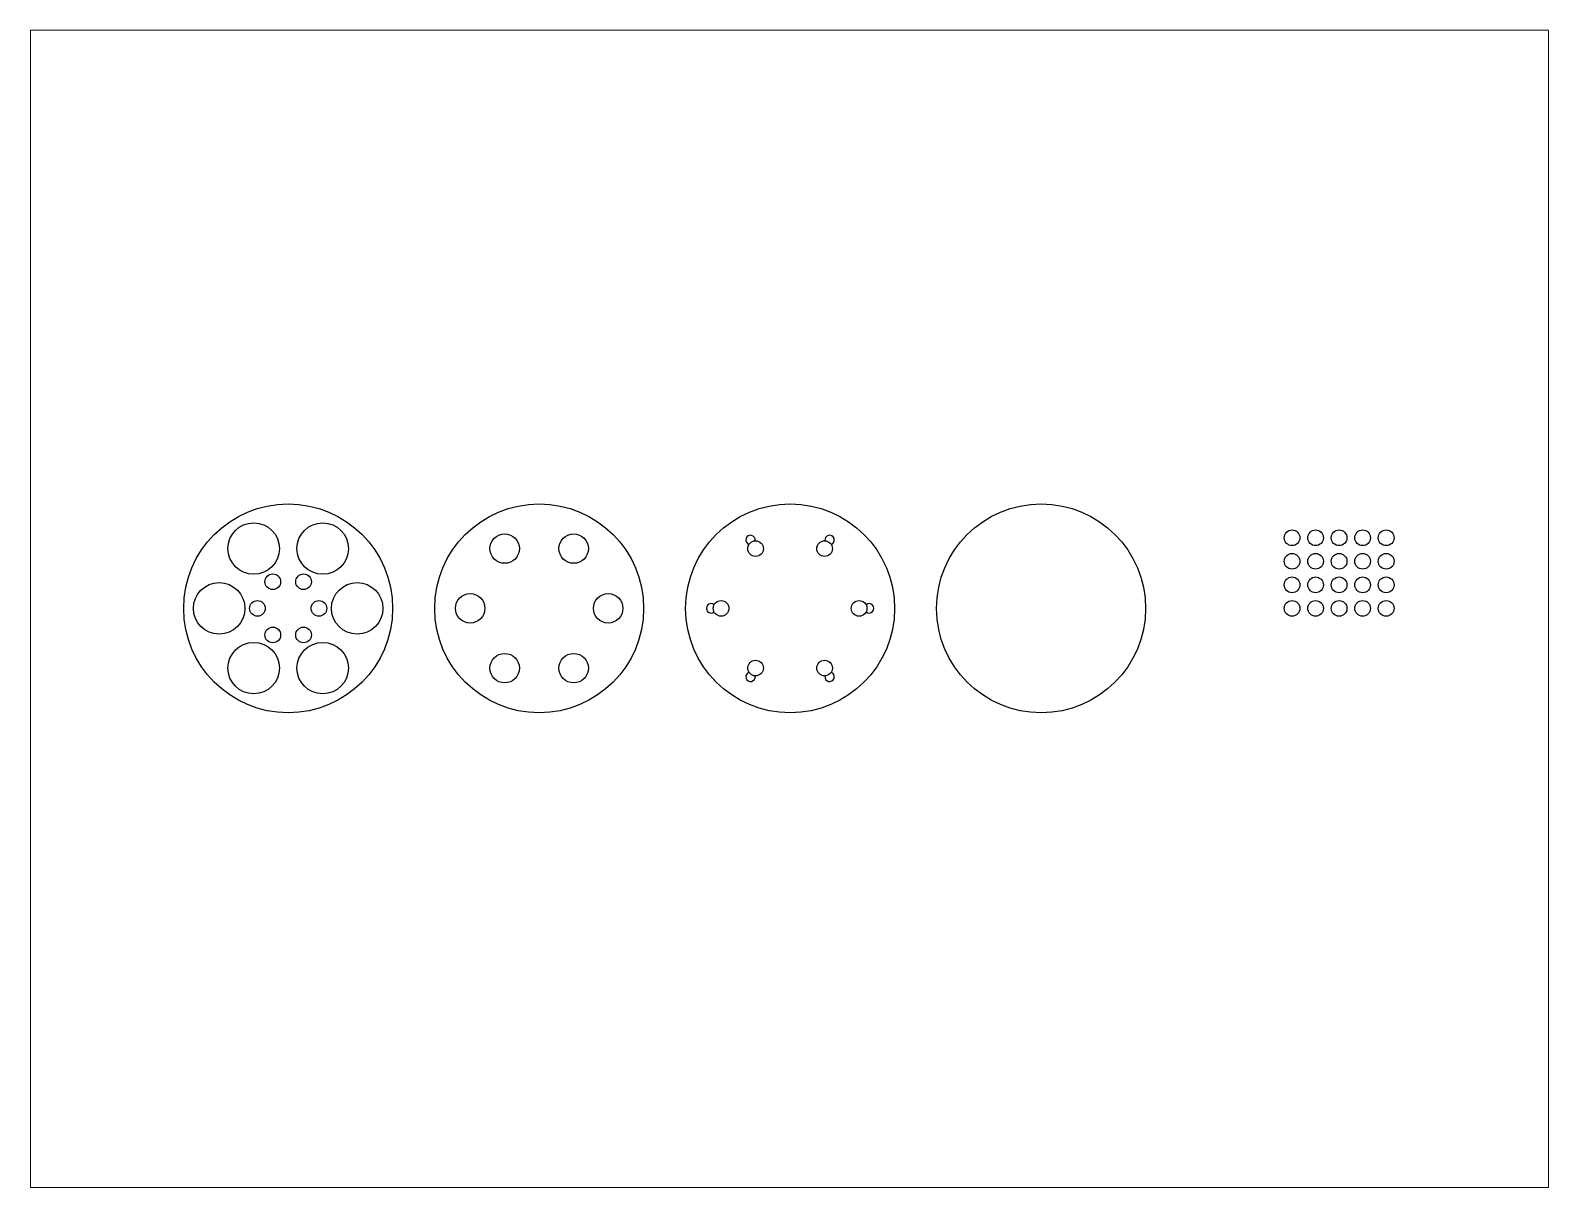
# Paper-space layout 'Layout2' of a CAD drawing. Header units: millimetres, sheet in inches. Extents: x 0 to 10.5, y 0 to 8.
# The model-space entities are those that its viewports show. They can reach past a viewport. Long polylines and large blocks are cut down to what shows.
import ezdxf

# ---------------------------------------------------------------- set-up
doc = ezdxf.new("R2010")
doc.units = ezdxf.units.MM
doc.header["$MEASUREMENT"] = 0
for name, color, linetype in [('Layer 01 - purple', 6, 'Continuous'), ('Layer 02 - green', 3, 'Continuous'), ('Layer 03 - blue', 5, 'Continuous'), ('Layer 04 - orange', 30, 'Continuous'), ('spares - yellow', 2, 'Continuous')]:
    doc.layers.add(name, color=color, linetype=linetype)

# ---------------------------------------------------------------- blocks, each defined once
blk = doc.blocks.new('*U2')
at = {"layer": 'Layer 01 - purple'}
blk.add_circle((0, 0), 41, dxfattribs=at)
blk = doc.blocks.new('*U3')
at = {"layer": 'Layer 01 - purple', "color": 0, "linetype": 'ByBlock', "lineweight": -2, "transparency": 16777216}
for p, rotation in [((-55, 95.3), 120), ((55, 95.3), 60.00000000000001), ((-110, 0), 180), ((-55, -95.3), 239.9999999999999), ((55, -95.3), 299.9999999999999)]:
    blk.add_blockref('*U2', p, dxfattribs=dict(at, rotation=rotation))
blk.add_blockref('*U2', (110, 0), dxfattribs=at)
blk = doc.blocks.new('*U4')
at = {"layer": 'Layer 02 - green'}
blk.add_circle((0, 0), 23.5, dxfattribs=at)
blk = doc.blocks.new('*U5')
at = {"layer": 'Layer 02 - green', "color": 0, "linetype": 'ByBlock', "lineweight": -2, "transparency": 16777216}
for p, rotation in [((-55, 95.3), 120), ((55, 95.3), 60.00000000000001), ((-110, 0), 180), ((-55, -95.3), 239.9999999999999), ((55, -95.3), 299.9999999999999)]:
    blk.add_blockref('*U4', p, dxfattribs=dict(at, rotation=rotation))
blk.add_blockref('*U4', (110, 0), dxfattribs=at)
blk = doc.blocks.new('*U6')
at = {"layer": 'Layer 03 - blue'}
blk.add_circle((-5.5, 0), 12.5, dxfattribs=at)
blk.add_arc((10.5, 0), 7.5, 229.4584, 130.5416, dxfattribs=at)
blk = doc.blocks.new('*U7')
at = {"layer": 'Layer 03 - blue', "color": 0, "linetype": 'ByBlock', "lineweight": -2, "transparency": 16777216}
for p, rotation in [((-57.8, 100), 120), ((57.7, 100), 60.00000000000001), ((-115.5, 0), 180), ((-57.8, -100), 239.9999999999999), ((57.7, -100), 299.9999999999999)]:
    blk.add_blockref('*U6', p, dxfattribs=dict(at, rotation=rotation))
blk.add_blockref('*U6', (115.5, 0), dxfattribs=at)
blk = doc.blocks.new('*U8')
at = {"layer": 'spares - yellow'}
blk.add_circle((0, 0), 12.5, dxfattribs=at)
blk = doc.blocks.new('*U9')
at = {"layer": 'spares - yellow', "color": 0, "linetype": 'ByBlock', "lineweight": -2, "transparency": 16777216}
for p in [(0, 112.5), (37.5, 112.5), (75, 112.5), (112.5, 112.5), (150, 112.5), (0, 75), (37.5, 75), (75, 75), (112.5, 75), (150, 75), (0, 37.5), (37.5, 37.5), (75, 37.5), (112.5, 37.5), (150, 37.5), (0, 0), (37.5, 0), (75, 0), (112.5, 0), (150, 0)]:
    blk.add_blockref('*U8', p, dxfattribs=at)
blk = doc.blocks.new('*U11')
at = {"layer": 'Layer 01 - purple'}
blk.add_circle((0, 0), 12.5, dxfattribs=at)
blk = doc.blocks.new('*U12')
at = {"layer": 'Layer 01 - purple', "color": 0, "linetype": 'ByBlock', "lineweight": -2, "transparency": 16777216}
for p, rotation in [((-24.5, 42.4), 120), ((24.5, 42.4), 59.99999999999999), ((-49, 0), 180), ((-24.5, -42.4), 239.9999999999999), ((24.5, -42.4), 299.9999999999999)]:
    blk.add_blockref('*U11', p, dxfattribs=dict(at, rotation=rotation))
blk.add_blockref('*U11', (49, 0), dxfattribs=at)

msp = doc.modelspace()

# ---------------------------------------------------------------- linework, layer by layer
at = {"layer": 'Layer 01 - purple'}
msp.add_circle((0, 0), 166.5, dxfattribs=at)
at = {"layer": 'Layer 02 - green'}
msp.add_circle((400, 0), 166.5, dxfattribs=at)
at = {"layer": 'Layer 03 - blue'}
msp.add_circle((800, 0), 166.5, dxfattribs=at)
at = {"layer": 'Layer 04 - orange'}
msp.add_circle((1200, 0), 166.5, dxfattribs=at)

# ---------------------------------------------------------------- block references
at = {"layer": 'Layer 01 - purple'}
for name in ['*U3', '*U12']:
    msp.add_blockref(name, (0, 0), dxfattribs=at)
at = {"layer": 'Layer 02 - green'}
msp.add_blockref('*U5', (400, 0), dxfattribs=at)
at = {"layer": 'Layer 03 - blue'}
msp.add_blockref('*U7', (800, 0), dxfattribs=at)
at = {"layer": 'spares - yellow'}
msp.add_blockref('*U9', (1600, 0), dxfattribs=at)

psp = doc.layouts.new('Layout2')

# ---------------------------------------------------------------- viewports
at = {"layer": '0'}
psp.add_viewport(center=(5.254, 3.996), size=(10.474, 7.98642), view_center_point=(798.969, -0.974), view_height=1845.10481, dxfattribs=at)

doc.saveas('drawing.dxf')
